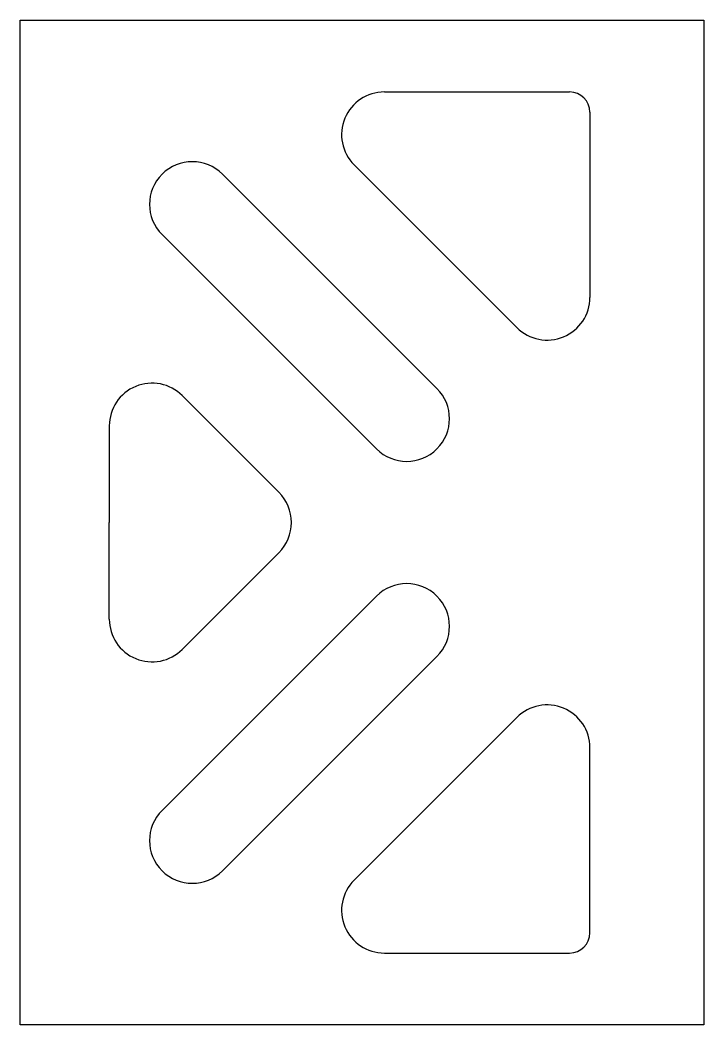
# Model space of a CAD drawing. Extents: x -51 to 254, y -224 to 224.
import ezdxf

# ---------------------------------------------------------------- set-up
doc = ezdxf.new("R2010")
doc.units = 0
doc.layers.get('0').update_dxf_attribs({"linetype": 'continuous'})

# ---------------------------------------------------------------- blocks, each defined once
blk = doc.blocks.new('SHAPE2DVIEW')
at = {"color": 0}
for p, q in [((-50.8, 224.16), (254, 224.16)), ((-50.8, -224.16), (-50.8, 224.16)), ((254, 224.16), (254, -224.16)), ((111.56, 192.1), (194.17, 192.1)), ((203.2, 183.07), (203.2, 100.45)), ((170.68, 86.98), (98.09, 159.58)), ((135.02, 59.79), (39.42, 155.39)), ((108.08, 32.84), (12.47, 128.45)), ((64.59, 13.47), (21.47, 56.59)), ((-11.05, 43.12), (-11.05, 0)), ((-11.05, -43.12), (-11.05, 0)), ((64.59, -13.47), (21.47, -56.59)), ((108.08, -32.84), (12.47, -128.45)), ((135.02, -59.79), (39.42, -155.39)), ((170.68, -86.98), (98.09, -159.58)), ((203.2, -183.07), (203.2, -100.45)), ((111.56, -192.1), (194.17, -192.1)), ((254, -224.16), (-50.8, -224.16))]:
    blk.add_line(p, q, dxfattribs=at)
for centre, radius, start, end in [((111.56, 173.05), 19.05, 90, -135), ((194.17, 183.07), 9.03, 0, 90), ((25.94, 141.92), 19.05, 45, -135), ((184.15, 100.45), 19.05, -135, 0), ((8, 43.12), 19.05, 45, -180), ((121.55, 46.32), 19.05, -135, 45), ((51.12, 0), 19.05, 0, 45), ((51.12, 0), 19.05, -45, 0), ((121.55, -46.32), 19.05, -45, 135), ((8, -43.12), 19.05, 180, -45), ((184.15, -100.45), 19.05, 0, 135), ((25.94, -141.92), 19.05, 135, -45), ((111.56, -173.05), 19.05, 135, -90), ((194.17, -183.07), 9.03, -90, 0)]:
    blk.add_arc(centre, radius, start, end, dxfattribs=at)

msp = doc.modelspace()

# ---------------------------------------------------------------- block references
at = {"color": 0}
msp.add_blockref('SHAPE2DVIEW', (0, 0), dxfattribs=at)

doc.saveas('drawing.dxf')
